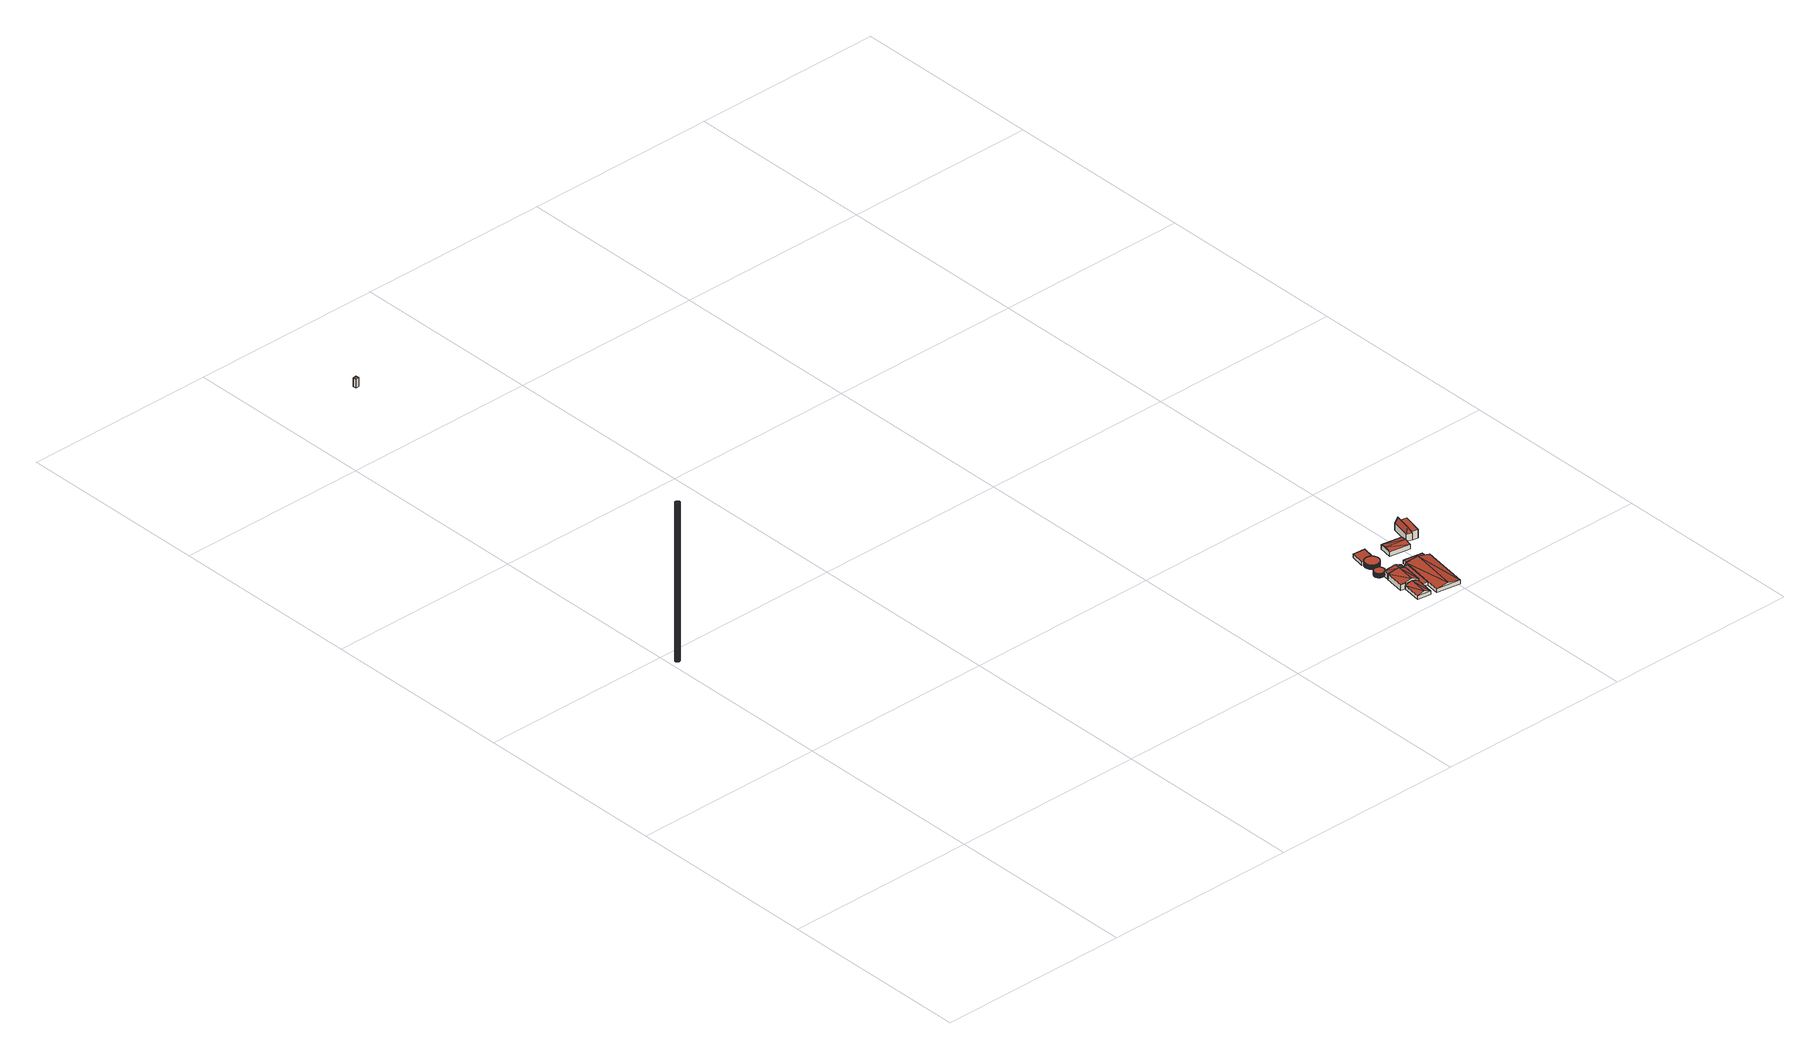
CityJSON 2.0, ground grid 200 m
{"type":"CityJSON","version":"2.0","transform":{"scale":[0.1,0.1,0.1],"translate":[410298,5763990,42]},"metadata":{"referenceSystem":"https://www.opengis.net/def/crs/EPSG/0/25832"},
"CityObjects":{
"building1":{"type":"Building","attributes":{"Geometrietyp2DReferenz":"1000","Gemeindeschluessel":"05515000","function":"51002_1220","roofType":"9999","measuredHeight":169.18},"geometry":[{"type":"Solid","lod":"2","boundaries":[[[[0,1,2]],[[1,3,2]],[[4,5,0]],[[5,1,0]],[[6,7,4]],[[7,5,4]],[[8,9,6]],[[9,7,6]],[[10,11,8]],[[11,9,8]],[[12,13,10]],[[13,11,10]],[[14,15,12]],[[15,13,12]],[[16,17,14]],[[17,15,14]],[[18,19,16]],[[19,17,16]],[[20,21,18]],[[21,19,18]],[[22,23,20]],[[23,21,20]],[[24,25,22]],[[25,23,22]],[[26,27,24]],[[27,25,24]],[[28,29,26]],[[29,27,26]],[[30,31,28]],[[31,29,28]],[[32,33,30]],[[33,31,30]],[[34,35,32]],[[35,33,32]],[[36,37,34]],[[37,35,34]],[[38,39,36]],[[39,37,36]],[[2,3,38]],[[3,39,38]],[[3,1,39]],[[1,5,39]],[[5,7,39]],[[7,9,39]],[[9,11,39]],[[11,13,39]],[[13,15,39]],[[15,17,39]],[[17,19,39]],[[19,21,39]],[[21,23,39]],[[23,25,39]],[[25,27,39]],[[27,29,39]],[[29,31,39]],[[31,33,39]],[[33,35,39]],[[35,37,39]],[[0,2,4]],[[2,38,4]],[[38,36,4]],[[36,34,4]],[[34,32,4]],[[32,30,4]],[[30,28,4]],[[28,26,4]],[[26,24,4]],[[24,22,4]],[[22,20,4]],[[20,18,4]],[[18,16,4]],[[16,14,4]],[[14,12,4]],[[12,10,4]],[[10,8,4]],[[8,6,4]]]],"semantics":{"surfaces":[{"type":"WallSurface"},{"type":"GroundSurface"},{"type":"RoofSurface"}],"values":[[0,0,0,0,0,0,0,0,0,0,0,0,0,0,0,0,0,0,0,0,0,0,0,0,0,0,0,0,0,0,0,0,0,0,0,0,0,0,0,0,1,1,1,1,1,1,1,1,1,1,1,1,1,1,1,1,1,1,2,2,2,2,2,2,2,2,2,2,2,2,2,2,2,2,2,2]]}}]},
"building2":{"type":"Building","attributes":{"Gemeindeschluessel":"05515000","Geometrietyp2DReferenz":"3000","function":"31001_2500","roofType":"1000","measuredHeight":9.44},"geometry":[{"type":"Solid","lod":"2","boundaries":[[[[40,41,42,43]],[[44,45,41,40]],[[46,47,45,44]],[[43,42,47,46]],[[44,40,43,46]],[[41,45,47,42]]]],"semantics":{"surfaces":[{"type":"WallSurface"},{"type":"RoofSurface"},{"type":"GroundSurface"}],"values":[[0,0,0,0,1,2]]}}]},
"building3":{"type":"Building","attributes":{"Geometrietyp2DReferenz":"3000","Gemeindeschluessel":"05515000","function":"31001_2700"},"children":["building3-1","building3-2"]},
"building3-1":{"type":"BuildingPart","attributes":{"roofType":"3100","measuredHeight":6.18},"parents":["building3"],"geometry":[{"type":"Solid","lod":"2","boundaries":[[[[48,49,50,51]],[[52,53,49,48]],[[54,55,53,52]],[[56,57,55,54]],[[58,59,56,60]],[[54,60,56]],[[48,51,61,58,52]],[[60,52,58]],[[60,54,52]],[[50,49,53,55,57]],[[57,56,51,50]],[[61,59,58]],[[61,51,56,59]]]],"semantics":{"surfaces":[{"type":"WallSurface"},{"type":"RoofSurface"},{"type":"GroundSurface"},{"type":"ClosureSurface"}],"values":[[0,0,0,0,1,1,1,1,0,2,3,0,3]]}}]},
"building3-2":{"type":"BuildingPart","attributes":{"roofType":"3100","measuredHeight":8.44},"parents":["building3"],"geometry":[{"type":"Solid","lod":"2","boundaries":[[[[62,63,64,65]],[[66,67,63,62]],[[68,51,50,67,66]],[[69,70,57,56,71]],[[65,64,70,69]],[[72,65,73]],[[69,74,73,65]],[[66,75,72,68]],[[68,72,73]],[[72,75,62,65]],[[75,66,62]],[[74,69,71]],[[73,74,71,59,61,68]],[[63,67,50,57,70,64]],[[59,71,56]],[[51,68,61]],[[57,50,51,56]],[[51,61,59,56]]]],"semantics":{"surfaces":[{"type":"WallSurface"},{"type":"RoofSurface"},{"type":"GroundSurface"},{"type":"ClosureSurface"}],"values":[[0,0,0,0,0,1,1,1,1,0,0,0,0,2,0,0,3,3]]}}]},
"building4":{"type":"Building","attributes":{"Gemeindeschluessel":"05515000","Geometrietyp2DReferenz":"3000","function":"51003_1201","roofType":"1000","measuredHeight":4.57},"geometry":[{"type":"Solid","lod":"2","boundaries":[[[[76,77,78,79]],[[80,81,77,76]],[[82,83,81,80]],[[84,85,83,82]],[[86,87,85,84]],[[88,89,87,86]],[[90,91,89,88]],[[92,93,91,90]],[[94,95,93,92]],[[96,97,95,94]],[[98,99,97,96]],[[100,101,99,98]],[[102,103,101,100]],[[104,105,103,102]],[[106,107,105,104]],[[108,109,107,106]],[[110,111,109,108]],[[112,113,111,110]],[[114,115,113,112]],[[116,117,115,114]],[[118,119,117,116]],[[120,121,119,118]],[[122,123,121,120]],[[124,125,123,122]],[[126,127,125,124]],[[128,129,127,126]],[[130,131,129,128]],[[132,133,131,130]],[[134,135,133,132]],[[136,137,135,134]],[[138,139,137,136]],[[140,141,139,138]],[[142,143,141,140]],[[144,145,143,142]],[[146,147,145,144]],[[148,149,147,146]],[[150,151,149,148]],[[152,153,151,150]],[[154,155,153,152]],[[156,157,155,154]],[[158,159,157,156]],[[160,161,159,158]],[[162,163,161,160]],[[164,165,163,162]],[[166,167,165,164]],[[168,169,167,166]],[[170,171,169,168]],[[172,173,171,170]],[[174,175,173,172]],[[176,177,175,174]],[[178,179,177,176]],[[180,181,179,178]],[[182,183,181,180]],[[184,185,183,182]],[[186,187,185,184]],[[188,189,187,186]],[[190,191,189,188]],[[192,193,191,190]],[[194,195,193,192]],[[196,197,195,194]],[[198,199,197,196]],[[200,201,199,198]],[[202,203,201,200]],[[204,205,203,202]],[[206,207,205,204]],[[208,209,207,206]],[[210,211,209,208]],[[212,213,211,210]],[[214,215,213,212]],[[216,217,215,214]],[[218,219,217,216]],[[220,221,219,218]],[[222,223,221,220]],[[79,78,223,222]],[[220,218,216,214,212,210,208,206,204,202,200,198,196,194,192,190,188,186,184,182,180,178,176,174,172,170,168,166,164,162,160,158,156,154,152,150,148,146,144,142,140,138,136,134,132,130,128,126,124,122,120,118,116,114,112,110,108,106,104,102,100,98,96,94,92,90,88,86,84,82,80,76,79,222]],[[77,81,83,85,87,89,91,93,95,97,99,101,103,105,107,109,111,113,115,117,119,121,123,125,127,129,131,133,135,137,139,141,143,145,147,149,151,153,155,157,159,161,163,165,167,169,171,173,175,177,179,181,183,185,187,189,191,193,195,197,199,201,203,205,207,209,211,213,215,217,219,221,223,78]]]],"semantics":{"surfaces":[{"type":"WallSurface"},{"type":"RoofSurface"},{"type":"GroundSurface"}],"values":[[0,0,0,0,0,0,0,0,0,0,0,0,0,0,0,0,0,0,0,0,0,0,0,0,0,0,0,0,0,0,0,0,0,0,0,0,0,0,0,0,0,0,0,0,0,0,0,0,0,0,0,0,0,0,0,0,0,0,0,0,0,0,0,0,0,0,0,0,0,0,0,0,0,0,1,2]]}}]},
"building5":{"type":"Building","attributes":{"Gemeindeschluessel":"05515000","Geometrietyp2DReferenz":"3000","function":"51009_1610","roofType":"3100","measuredHeight":8.42},"geometry":[{"type":"Solid","lod":"2","boundaries":[[[[224,225,226,227]],[[228,229,225,224]],[[230,231,229,228]],[[227,226,231,230]],[[224,232,228]],[[230,233,227]],[[233,232,224]],[[224,227,233]],[[230,228,232]],[[232,233,230]],[[225,229,231,226]]]],"semantics":{"surfaces":[{"type":"WallSurface"},{"type":"RoofSurface"},{"type":"GroundSurface"}],"values":[[0,0,0,0,0,0,1,1,1,1,2]]}}]},
"building6":{"type":"Building","attributes":{"Gemeindeschluessel":"05515000","Geometrietyp2DReferenz":"3000","function":"51003_1201","roofType":"1000","measuredHeight":4.53},"geometry":[{"type":"Solid","lod":"2","boundaries":[[[[234,235,236,237]],[[238,239,235,234]],[[240,241,239,238]],[[242,243,241,240]],[[244,245,243,242]],[[246,247,245,244]],[[248,249,247,246]],[[250,251,249,248]],[[252,253,251,250]],[[254,255,253,252]],[[256,257,255,254]],[[258,259,257,256]],[[260,261,259,258]],[[262,263,261,260]],[[264,265,263,262]],[[266,267,265,264]],[[268,269,267,266]],[[270,271,269,268]],[[272,273,271,270]],[[274,275,273,272]],[[276,277,275,274]],[[278,279,277,276]],[[280,281,279,278]],[[282,283,281,280]],[[284,285,283,282]],[[286,287,285,284]],[[288,289,287,286]],[[290,291,289,288]],[[292,293,291,290]],[[294,295,293,292]],[[296,297,295,294]],[[298,299,297,296]],[[300,301,299,298]],[[302,303,301,300]],[[304,305,303,302]],[[306,307,305,304]],[[308,309,307,306]],[[310,311,309,308]],[[312,313,311,310]],[[314,315,313,312]],[[316,317,315,314]],[[318,319,317,316]],[[320,321,319,318]],[[322,323,321,320]],[[324,325,323,322]],[[326,327,325,324]],[[328,329,327,326]],[[330,331,329,328]],[[332,333,331,330]],[[334,335,333,332]],[[336,337,335,334]],[[338,339,337,336]],[[340,341,339,338]],[[342,343,341,340]],[[344,345,343,342]],[[346,347,345,344]],[[348,349,347,346]],[[350,351,349,348]],[[352,353,351,350]],[[354,355,353,352]],[[356,357,355,354]],[[358,359,357,356]],[[360,361,359,358]],[[362,363,361,360]],[[364,365,363,362]],[[366,367,365,364]],[[368,369,367,366]],[[370,371,369,368]],[[372,373,371,370]],[[374,375,373,372]],[[376,377,375,374]],[[378,379,377,376]],[[380,381,379,378]],[[382,383,381,380]],[[384,385,383,382]],[[386,387,385,384]],[[388,389,387,386]],[[390,391,389,388]],[[392,393,391,390]],[[394,395,393,392]],[[396,397,395,394]],[[398,399,397,396]],[[400,401,399,398]],[[402,403,401,400]],[[404,405,403,402]],[[406,407,405,404]],[[408,409,407,406]],[[410,411,409,408]],[[412,413,411,410]],[[414,415,413,412]],[[416,417,415,414]],[[418,419,417,416]],[[420,421,419,418]],[[422,423,421,420]],[[424,425,423,422]],[[426,427,425,424]],[[428,429,427,426]],[[430,431,429,428]],[[432,433,431,430]],[[434,435,433,432]],[[436,437,435,434]],[[438,439,437,436]],[[237,236,439,438]],[[436,434,432,430,428,426,424,422,420,418,416,414,412,410,408,406,404,402,400,398,396,394,392,390,388,386,384,382,380,378,376,374,372,370,368,366,364,362,360,358,356,354,352,350,348,346,344,342,340,338,336,334,332,330,328,326,324,322,320,318,316,314,312,310,308,306,304,302,300,298,296,294,292,290,288,286,284,282,280,278,276,274,272,270,268,266,264,262,260,258,256,254,252,250,248,246,244,242,240,238,234,237,438]],[[235,239,241,243,245,247,249,251,253,255,257,259,261,263,265,267,269,271,273,275,277,279,281,283,285,287,289,291,293,295,297,299,301,303,305,307,309,311,313,315,317,319,321,323,325,327,329,331,333,335,337,339,341,343,345,347,349,351,353,355,357,359,361,363,365,367,369,371,373,375,377,379,381,383,385,387,389,391,393,395,397,399,401,403,405,407,409,411,413,415,417,419,421,423,425,427,429,431,433,435,437,439,236]]]],"semantics":{"surfaces":[{"type":"WallSurface"},{"type":"RoofSurface"},{"type":"GroundSurface"}],"values":[[0,0,0,0,0,0,0,0,0,0,0,0,0,0,0,0,0,0,0,0,0,0,0,0,0,0,0,0,0,0,0,0,0,0,0,0,0,0,0,0,0,0,0,0,0,0,0,0,0,0,0,0,0,0,0,0,0,0,0,0,0,0,0,0,0,0,0,0,0,0,0,0,0,0,0,0,0,0,0,0,0,0,0,0,0,0,0,0,0,0,0,0,0,0,0,0,0,0,0,0,0,0,0,1,2]]}}]},
"building7":{"type":"Building","attributes":{"Gemeindeschluessel":"05515000","Geometrietyp2DReferenz":"3000","function":"31001_2700","roofType":"1000","measuredHeight":3.36},"geometry":[{"type":"Solid","lod":"2","boundaries":[[[[440,441,442,443]],[[444,445,441,440]],[[446,447,445,444]],[[448,449,447,446]],[[450,451,449,448]],[[443,442,451,450]],[[448,446,444,440,443,450]],[[441,445,447,449,451,442]]]],"semantics":{"surfaces":[{"type":"WallSurface"},{"type":"RoofSurface"},{"type":"GroundSurface"}],"values":[[0,0,0,0,0,0,1,2]]}}]},
"building8":{"type":"Building","attributes":{"Gemeindeschluessel":"05515000","Geometrietyp2DReferenz":"3000","function":"31001_2700","roofType":"2100","measuredHeight":4.26},"geometry":[{"type":"Solid","lod":"2","boundaries":[[[[452,453,454,455]],[[456,457,453,452]],[[458,459,457,456]],[[460,461,459,458]],[[462,463,461,460]],[[464,465,463,462]],[[466,467,465,464]],[[468,469,467,466]],[[410,470,469,468]],[[408,471,470,410]],[[406,472,471,408]],[[404,473,472,406]],[[474,475,473,404]],[[476,477,475,474]],[[478,479,477,476]],[[480,481,479,478]],[[482,483,481,480]],[[484,485,483,482]],[[486,487,485,484]],[[488,489,487,486]],[[490,491,489,488]],[[492,493,491,490]],[[494,495,493,492]],[[496,497,495,494]],[[498,499,497,496]],[[500,501,499,498]],[[502,503,501,500]],[[504,505,503,502]],[[506,507,505,504]],[[508,509,507,506]],[[510,511,509,508]],[[455,454,511,510]],[[508,506,504,502,500,498,496,494,492,490,488,486,484,482,480,478,476,474,404,406,408,410,468,466,464,462,460,458,456,452,455,510]],[[453,457,459,461,463,465,467,469,470,471,472,473,475,477,479,481,483,485,487,489,491,493,495,497,499,501,503,505,507,509,511,454]]]],"semantics":{"surfaces":[{"type":"WallSurface"},{"type":"RoofSurface"},{"type":"GroundSurface"}],"values":[[0,0,0,0,0,0,0,0,0,0,0,0,0,0,0,0,0,0,0,0,0,0,0,0,0,0,0,0,0,0,0,0,1,2]]}}]},
"building9":{"type":"Building","attributes":{"Gemeindeschluessel":"05515000","Geometrietyp2DReferenz":"3000","function":"31001_2700","roofType":"5000","measuredHeight":6.14},"geometry":[{"type":"Solid","lod":"2","boundaries":[[[[512,513,514,515]],[[516,517,513,512]],[[518,519,517,516]],[[520,521,519,518]],[[522,523,521,520]],[[515,514,523,522]],[[522,524,525]],[[522,520,518,516,524]],[[515,525,512]],[[524,512,525]],[[525,515,522]],[[524,516,512]],[[513,517,519,521,523,514]]]],"semantics":{"surfaces":[{"type":"WallSurface"},{"type":"RoofSurface"},{"type":"GroundSurface"}],"values":[[0,0,0,0,0,0,1,1,1,1,0,0,2]]}}]},
"building10":{"type":"Building","attributes":{"Gemeindeschluessel":"05515000","Geometrietyp2DReferenz":"3000","function":"51009_1610","roofType":"2100","measuredHeight":4.18},"geometry":[{"type":"Solid","lod":"2","boundaries":[[[[526,527,528,529]],[[530,531,527,526]],[[532,533,531,530]],[[529,528,533,532]],[[530,526,529,532]],[[527,531,533,528]]]],"semantics":{"surfaces":[{"type":"WallSurface"},{"type":"RoofSurface"},{"type":"GroundSurface"}],"values":[[0,0,0,0,1,2]]}}]},
"building11":{"type":"Building","attributes":{"Gemeindeschluessel":"05515000","Geometrietyp2DReferenz":"3000","function":"31001_2700","roofType":"3100","measuredHeight":6.16},"geometry":[{"type":"Solid","lod":"2","boundaries":[[[[534,535,536,537]],[[538,539,535,534]],[[540,541,539,538]],[[537,536,541,540]],[[534,542,538]],[[540,543,537]],[[542,534,537]],[[537,543,542]],[[538,542,543]],[[543,540,538]],[[535,539,541,536]]]],"semantics":{"surfaces":[{"type":"WallSurface"},{"type":"RoofSurface"},{"type":"GroundSurface"}],"values":[[0,0,0,0,0,0,1,1,1,1,2]]}}]},
"building12":{"type":"Building","attributes":{"Gemeindeschluessel":"05515000","Geometrietyp2DReferenz":"3000","function":"51003_1201","roofType":"5000","measuredHeight":12.8},"geometry":[{"type":"Solid","lod":"2","boundaries":[[[[544,545,546,547]],[[548,549,545,544]],[[550,551,549,548]],[[547,546,551,550]],[[550,548,552]],[[552,548,544,553]],[[544,547,553]],[[553,547,550,552]],[[545,549,551,546]]]],"semantics":{"surfaces":[{"type":"WallSurface"},{"type":"RoofSurface"},{"type":"GroundSurface"}],"values":[[0,0,0,0,0,1,1,1,2]]}}]},
"building13":{"type":"Building","attributes":{"Gemeindeschluessel":"05515000","Geometrietyp2DReferenz":"3000","function":"51003_1201","roofType":"9999","measuredHeight":9},"geometry":[{"type":"Solid","lod":"2","boundaries":[[[[554,555,556,557]],[[555,551,546,556]],[[554,558,551,555]],[[557,559,558,554]],[[556,546,559,557]],[[551,558,559,546]]]],"semantics":{"surfaces":[{"type":"RoofSurface"},{"type":"WallSurface"},{"type":"GroundSurface"}],"values":[[0,1,1,1,1,2]]}}]}
},
"vertices":[
[52,3810,1754],[52,3810,62],[47,3816,1754],[47,3816,62],[54,3802,1754],[54,3802,62],[54,3795,1754],[54,3795,62],[52,3787,1754],[52,3787,62],[47,3781,1754],[47,3781,62],[41,3776,1754],[41,3776,62],[34,3774,1754],[34,3774,62],[26,3774,1754],[26,3774,62],[18,3776,1754],[18,3776,62],[12,3781,1754],[12,3781,62],[7,3787,1754],[7,3787,62],[5,3795,1754],[5,3795,62],[5,3802,1754],[5,3802,62],[7,3810,1754],[7,3810,62],[12,3816,1754],[12,3816,62],[18,3821,1754],[18,3821,62],[26,3823,1754],[26,3823,62],[34,3823,1754],[34,3823,62],[41,3821,1754],[41,3821,62],
[888,8960,101],[888,8960,7],[924,8966,7],[924,8966,101],[883,8995,101],[883,8995,7],[919,9000,101],[919,9000,7],
[5674,201,112],[5674,201,73],[5683,257,73],[5683,257,112],[5651,60,112],[5651,60,73],[5513,82,112],[5513,82,73],[5544,279,112],[5544,279,73],[5613,268,135],[5607,269,133],[5582,71,135],[5619,267,133],
[5711,462,133],[5711,462,73],[5529,492,73],[5529,492,133],[5715,461,133],[5715,461,73],[5683,257,133],[5497,286,133],[5497,286,73],[5544,279,133],[5644,473,158],[5612,268,158],[5544,279,143],[5711,462,134],
[5477,587,118],[5477,587,73],[5478,582,73],[5478,582,118],[5475,592,118],[5475,592,73],[5474,597,118],[5474,597,73],[5474,601,118],[5474,601,73],[5474,606,118],[5474,606,73],[5474,610,118],[5474,610,73],[5475,614,118],[5475,614,73],[5476,618,118],[5476,618,73],[5477,621,118],[5477,621,73],[5478,624,118],[5478,624,73],[5480,627,118],[5480,627,73],[5481,630,118],[5481,630,73],[5482,631,118],[5482,631,73],[5482,632,118],[5482,632,73],[5484,635,118],[5484,635,73],[5486,637,118],[5486,637,73],[5488,640,118],[5488,640,73],[5491,642,118],[5491,642,73],[5494,645,118],[5494,645,73],[5497,647,118],[5497,647,73],[5501,650,118],[5501,650,73],[5504,652,118],[5504,652,73],[5509,653,118],[5509,653,73],[5513,655,118],[5513,655,73],[5518,656,118],[5518,656,73],[5523,657,118],[5523,657,73],[5529,657,118],[5529,657,73],[5534,656,118],[5534,656,73],[5540,655,118],[5540,655,73],[5545,653,118],[5545,653,73],[5551,651,118],[5551,651,73],[5556,648,118],[5556,648,73],[5561,645,118],[5561,645,73],[5565,641,118],[5565,641,73],[5569,637,118],[5569,637,73],[5572,632,118],[5572,632,73],[5575,628,118],[5575,628,73],[5577,623,118],[5577,623,73],[5578,618,118],[5578,618,73],[5580,613,118],[5580,613,73],[5580,608,118],[5580,608,73],[5580,604,118],[5580,604,73],[5580,599,118],[5580,599,73],[5580,595,118],[5580,595,73],[5579,591,118],[5579,591,73],[5578,588,118],[5578,588,73],[5577,585,118],[5577,585,73],[5576,581,118],[5576,581,73],[5574,579,118],[5574,579,73],[5573,576,118],[5573,576,73],[5571,573,118],[5571,573,73],[5569,571,118],[5569,571,73],[5567,568,118],[5567,568,73],[5565,566,118],[5565,566,73],[5562,563,118],[5562,563,73],[5559,561,118],[5559,561,73],[5555,558,118],[5555,558,73],[5552,556,118],[5552,556,73],[5548,554,118],[5548,554,73],[5543,553,118],[5543,553,73],[5538,552,118],[5538,552,73],[5533,551,118],[5533,551,73],[5528,550,118],[5528,550,73],[5523,551,118],[5523,551,73],[5517,551,118],[5517,551,73],[5511,553,118],[5511,553,73],[5506,555,118],[5506,555,73],[5501,557,118],[5501,557,73],[5496,560,118],[5496,560,73],[5491,564,118],[5491,564,73],[5487,568,118],[5487,568,73],[5484,573,118],[5484,573,73],[5481,577,118],[5481,577,73],
[5540,549,134],[5540,549,73],[5531,491,73],[5531,491,134],[5715,520,134],[5715,520,73],[5706,463,134],[5706,463,73],[5655,530,157],[5645,472,157],
[5653,747,119],[5653,747,74],[5654,751,74],[5654,751,119],[5653,744,119],[5653,744,74],[5652,741,119],[5652,741,74],[5651,737,119],[5651,737,74],[5650,733,119],[5650,733,74],[5648,730,119],[5648,730,74],[5646,726,119],[5646,726,74],[5644,722,119],[5644,722,74],[5642,718,119],[5642,718,74],[5639,714,119],[5639,714,74],[5636,710,119],[5636,710,74],[5632,707,119],[5632,707,74],[5628,703,119],[5628,703,74],[5624,699,119],[5624,699,74],[5619,696,119],[5619,696,74],[5614,693,119],[5614,693,74],[5608,691,119],[5608,691,74],[5606,690,119],[5606,690,74],[5600,688,119],[5600,688,74],[5595,687,119],[5595,687,74],[5589,686,119],[5589,686,74],[5584,686,119],[5584,686,74],[5579,686,119],[5579,686,74],[5574,686,119],[5574,686,74],[5570,687,119],[5570,687,74],[5565,688,119],[5565,688,74],[5561,689,119],[5561,689,74],[5557,690,119],[5557,690,74],[5554,691,119],[5554,691,74],[5550,693,119],[5550,693,74],[5547,694,119],[5547,694,74],[5544,696,119],[5544,696,74],[5541,698,119],[5541,698,74],[5538,700,119],[5538,700,74],[5535,703,119],[5535,703,74],[5532,706,119],[5532,706,74],[5529,709,119],[5529,709,74],[5526,712,119],[5526,712,74],[5523,716,119],[5523,716,74],[5520,720,119],[5520,720,74],[5517,725,119],[5517,725,74],[5515,729,119],[5515,729,74],[5513,735,119],[5513,735,74],[5511,740,119],[5511,740,74],[5511,741,119],[5511,741,74],[5510,744,119],[5510,744,74],[5509,749,119],[5509,749,74],[5509,753,119],[5509,753,74],[5509,758,119],[5509,758,74],[5509,762,119],[5509,762,74],[5509,765,119],[5509,765,74],[5510,769,119],[5510,769,74],[5510,772,119],[5510,772,74],[5511,776,119],[5511,776,74],[5512,779,119],[5512,779,74],[5513,783,119],[5513,783,74],[5514,787,119],[5514,787,74],[5516,791,119],[5516,791,74],[5518,795,119],[5518,795,74],[5521,798,119],[5521,798,74],[5523,801,119],[5523,801,74],[5524,803,119],[5524,803,74],[5527,807,119],[5527,807,74],[5531,811,119],[5531,811,74],[5535,815,119],[5535,815,74],[5539,818,119],[5539,818,74],[5544,821,119],[5544,821,74],[5548,823,119],[5548,823,74],[5552,825,119],[5552,825,74],[5556,827,119],[5556,827,74],[5560,828,119],[5560,828,74],[5564,829,119],[5564,829,74],[5568,830,119],[5568,830,74],[5571,830,119],[5571,830,74],[5575,831,119],[5575,831,74],[5578,831,119],[5578,831,74],[5582,831,119],[5582,831,74],[5586,831,119],[5586,831,74],[5590,831,119],[5590,831,74],[5594,830,119],[5594,830,74],[5598,829,119],[5598,829,74],[5602,828,119],[5602,828,74],[5607,827,119],[5607,827,74],[5612,825,119],[5612,825,74],[5616,822,119],[5616,822,74],[5621,819,119],[5621,819,74],[5626,816,119],[5626,816,74],[5630,813,119],[5630,813,74],[5631,812,119],[5631,812,74],[5632,810,119],[5632,810,74],[5637,806,119],[5637,806,74],[5640,801,119],[5640,801,74],[5644,796,119],[5644,796,74],[5646,791,119],[5646,791,74],[5649,786,119],[5649,786,74],[5650,782,119],[5650,782,74],[5652,777,119],[5652,777,74],[5653,772,119],[5653,772,74],[5654,767,119],[5654,767,74],[5654,763,119],[5654,763,74],[5654,759,119],[5654,759,74],[5654,755,119],[5654,755,74],
[5715,461,108],[5715,461,75],[5674,201,75],[5674,201,108],[5711,462,108],[5711,462,75],[5721,523,108],[5721,523,75],[5784,513,108],[5784,513,75],[5732,191,108],[5732,191,75],
[5531,811,115],[5531,811,77],[5535,815,77],[5535,815,115],[5527,807,114],[5527,807,77],[5524,803,114],[5524,803,77],[5523,801,114],[5523,801,77],[5506,808,113],[5506,808,77],[5536,956,113],[5536,956,77],[5656,935,120],[5656,935,77],[5631,812,120],[5631,812,77],[5630,813,77],[5626,816,77],[5621,819,77],[5616,822,77],[5612,825,118],[5612,825,77],[5607,827,118],[5607,827,77],[5602,828,118],[5602,828,77],[5598,829,118],[5598,829,77],[5594,830,117],[5594,830,77],[5590,831,117],[5590,831,77],[5586,831,117],[5586,831,77],[5582,831,117],[5582,831,77],[5578,831,117],[5578,831,77],[5575,831,117],[5575,831,77],[5571,830,116],[5571,830,77],[5568,830,116],[5568,830,77],[5564,829,116],[5564,829,77],[5560,828,116],[5560,828,77],[5556,827,116],[5556,827,77],[5552,825,115],[5552,825,77],[5548,823,115],[5548,823,77],[5544,821,115],[5544,821,77],[5539,818,115],[5539,818,77],
[5958,10,113],[5958,10,74],[6036,499,74],[6036,499,113],[5710,50,113],[5710,50,74],[5732,191,113],[5732,191,74],[5784,513,113],[5784,513,74],[5788,539,113],[5788,539,74],[5834,30,136],[5912,518,136],
[5803,588,110],[5803,588,75],[5795,538,75],[5795,538,117],[5998,557,110],[5998,557,75],[5990,506,117],[5990,506,75],
[6022,853,123],[6022,853,76],[5810,887,76],[5810,887,123],[5999,713,123],[5999,713,76],[5787,747,123],[5787,747,76],[6011,783,138],[5798,817,138],
[6053,824,150],[6053,824,75],[6110,809,75],[6110,809,150],[6102,1027,150],[6102,1027,75],[6160,1013,150],[6160,1013,75],[6131,1020,203],[6088,846,203],
[6218,999,165],[6160,1013,165],[6110,809,165],[6168,795,165],[6218,999,75],[6168,795,75]
]}
